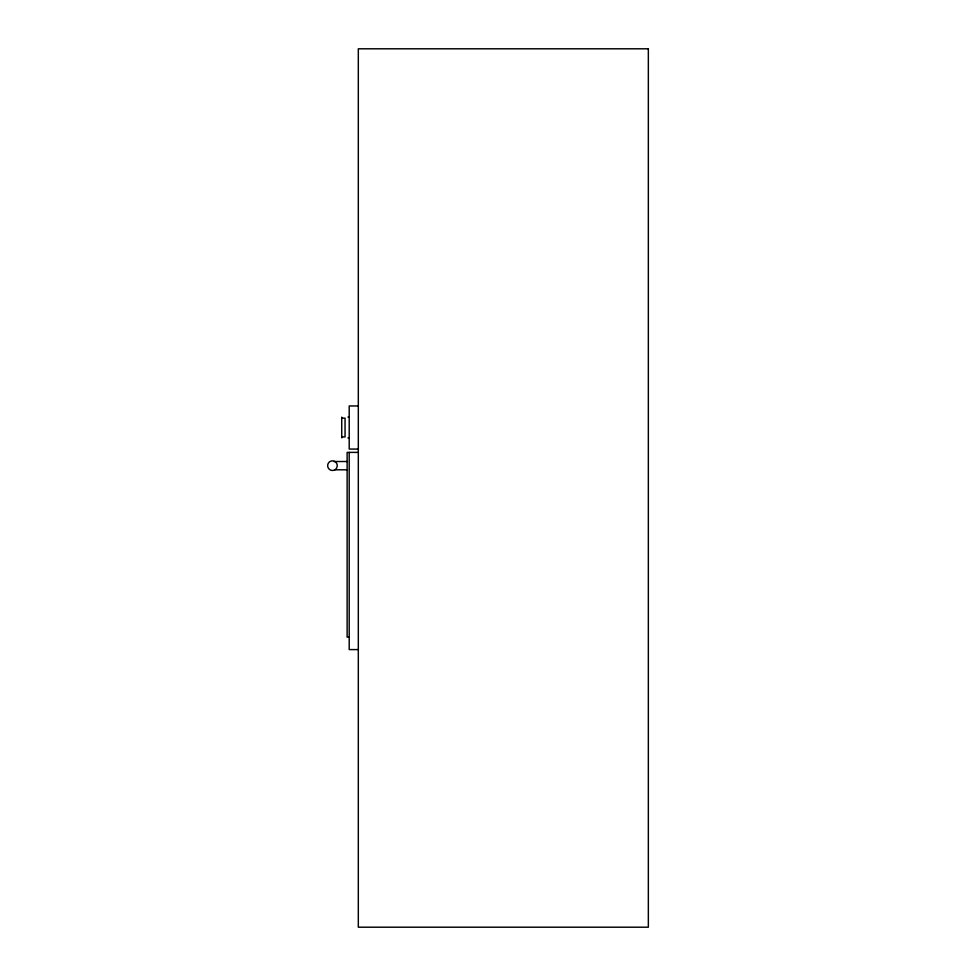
<?xml version="1.0" encoding="UTF-8"?>
<svg xmlns="http://www.w3.org/2000/svg" width="976" height="976" viewBox="0 0 976 976"><rect width="100%" height="100%" fill="white"/><g stroke="black" fill="none" stroke-linecap="round" stroke-linejoin="round"><path stroke-width="1.46" d="M334.866 469.798L335.842 469.041A4.807 4.807 0 0 0 335.842 462.258A4.807 4.807 0 0 0 329.058 462.258A4.807 4.807 0 0 0 329.058 469.041L330.034 469.798A4.807 4.807 0 0 0 334.853 469.81L347.127 469.798M358.314 405.955L349.201 405.955L349.201 449.07L358.314 449.07M347.956 417.142L349.201 417.142M341.734 418.118L345.053 418.118L345.053 436.919L341.734 436.919M347.956 437.882L349.201 437.882M358.314 452.388L347.127 452.388L347.127 637.157L349.201 637.157M333.914 461.514L347.127 461.514M358.314 649.589L349.201 649.589L349.201 452.388M341.734 417.155L341.734 437.87M648.345 48.8L358.314 48.8L358.314 927.2L648.345 927.2L648.345 48.8"/></g></svg>
